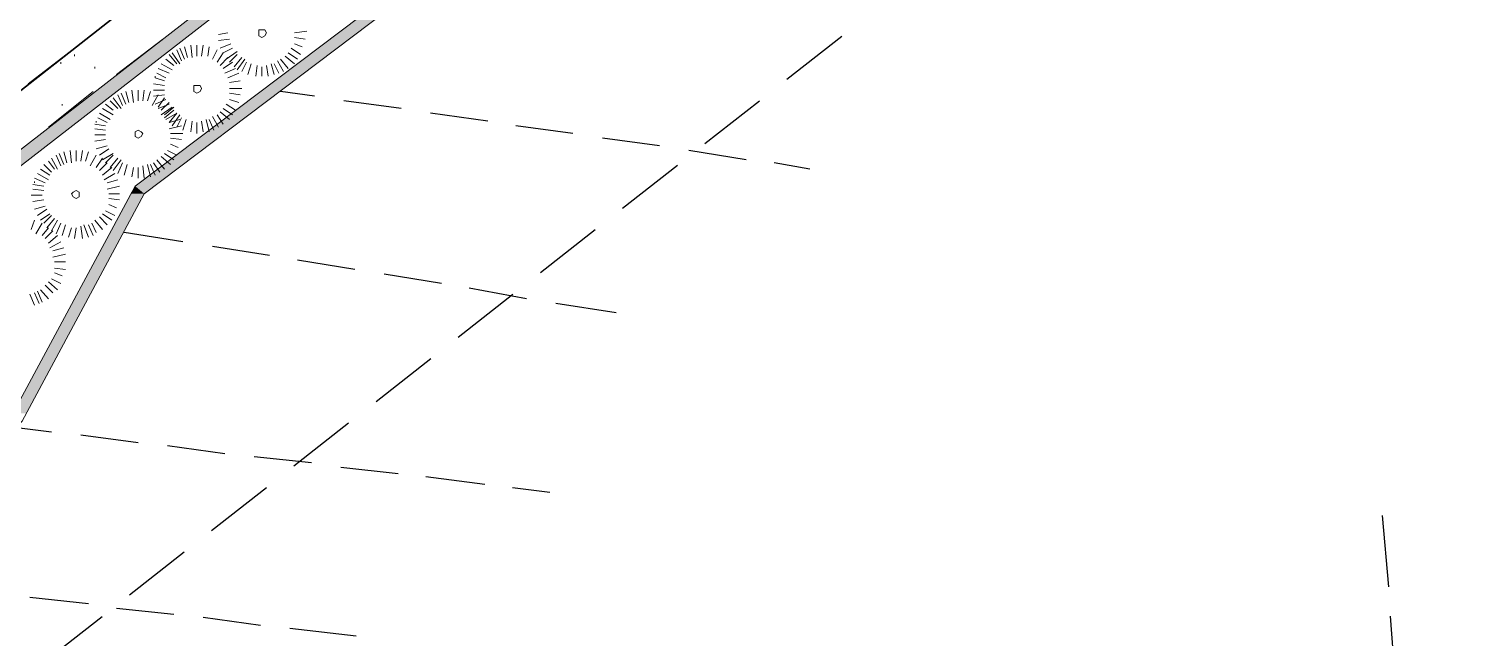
# Model space of a CAD drawing. Header units: inches. Extents: x 10 to 486, y 7 to 426.
# Drawn here: x 258.5 to 321, y 287.4 to 313.6 of the extents above; entities that cross this region are included whole.
import ezdxf

# ---------------------------------------------------------------- set-up
doc = ezdxf.new("R2010")
doc.units = ezdxf.units.IN
doc.header["$LTSCALE"] = 3
doc.header["$MEASUREMENT"] = 0
doc.linetypes.add('DASHEDX2', pattern=[1.5, 1, -0.5])
doc.layers.add('Building Setbacks', color=1, linetype='DASHEDX2')
doc.layers.add('PDF_Solid Fills', color=7, linetype='Continuous')
doc.layers.add('PDF_Geometry', color=7, linetype='Continuous', true_color=0x999999)

msp = doc.modelspace()

# ---------------------------------------------------------------- linework, layer by layer
at = {"layer": 'Building Setbacks'}
msp.add_lwpolyline([(82.279, 147.535), (358.622, 364.348)], dxfattribs=at)
at = {"layer": 'PDF_Geometry', "color": 7, "lineweight": 35}
msp.add_lwpolyline([(152.877, 30.217), (376.677, 27.083), (379.477, 363.817), (346.277, 380.083), (56.61, 152.817)], close=True, dxfattribs=at)
at = {"layer": 'PDF_Geometry', "lineweight": 13}
for points in [[(340.877, 356.15), (338.477, 356.683), (332.477, 355.083), (321.943, 349.017), (320.277, 341.35), (312.41, 340.75), (283.677, 321.75), (263.477, 306.483), (258.21, 296.683), (248.477, 288.017), (245.01, 283.083), (210.277, 256.083), (180.143, 230.817), (171.877, 223.95), (171.677, 206.017), (182.943, 199.55), (174.743, 190.75), (170.743, 184.083), (169.877, 168.15)], [(264.277, 313.15), (262.277, 311.617)], [(266.677, 313.35), (267.077, 313.417)], [(266.677, 313.083), (267.143, 313.15)], [(270.477, 313.483), (269.943, 313.417)], [(270.41, 313.15), (269.943, 313.217)], [(260.477, 312.483), (260.477, 312.417)], [(264.543, 312.483), (264.877, 312.083)], [(264.677, 312.55), (265.01, 312.083)], [(264.877, 312.683), (265.077, 312.217)], [(265.01, 312.75), (265.21, 312.283)], [(265.21, 312.817), (265.343, 312.35)], [(265.477, 312.883), (265.543, 312.35)], [(265.743, 312.883), (265.743, 312.417)], [(266.01, 312.883), (265.943, 312.417)], [(266.277, 312.817), (266.21, 312.417)], [(266.61, 312.683), (266.41, 312.283)], [(267.277, 312.75), (266.877, 312.55), (266.61, 312.15)], [(266.743, 312.75), (267.21, 312.95)], [(267.077, 312.35), (266.743, 312.017)], [(267.01, 312.283), (267.477, 312.617)], [(267.143, 312.15), (267.477, 312.483)], [(267.343, 311.95), (267.677, 312.35)], [(269.943, 312.083), (269.543, 312.417)], [(270.077, 312.283), (269.677, 312.55)], [(270.21, 312.483), (269.81, 312.75)], [(269.943, 312.95), (270.277, 312.817)], [(259.877, 312.15), (259.877, 312.083)], [(261.343, 311.95), (261.343, 311.883)], [(264.077, 311.883), (264.543, 311.683)], [(264.21, 312.083), (264.677, 311.817)], [(264.41, 312.283), (264.743, 312.017)], [(267.277, 312.15), (266.877, 311.883)], [(267.41, 311.883), (266.943, 311.683)], [(267.477, 311.817), (267.81, 312.283)], [(267.677, 311.75), (267.877, 312.15)], [(267.943, 311.617), (268.077, 312.083)], [(268.277, 311.55), (268.343, 312.017)], [(268.543, 311.55), (268.543, 311.95)], [(268.81, 311.55), (268.743, 312.017)], [(269.077, 311.617), (268.943, 312.083)], [(269.277, 311.683), (269.077, 312.083)], [(269.477, 311.75), (269.21, 312.217)], [(269.677, 311.883), (269.343, 312.283)], [(263.877, 311.217), (264.343, 311.15)], [(263.943, 311.55), (263.943, 311.483), (264.343, 311.35)], [(264.01, 311.683), (264.41, 311.483)], [(267.543, 311.683), (267.077, 311.483)], [(267.61, 311.35), (267.143, 311.283)], [(261.277, 310.883), (259.343, 309.35)], [(262.01, 310.483), (262.343, 310.15)], [(262.143, 310.617), (262.477, 310.15)], [(262.343, 310.75), (262.543, 310.283)], [(262.477, 310.817), (262.677, 310.35)], [(262.677, 310.883), (262.81, 310.417)], [(262.943, 310.95), (263.01, 310.417)], [(263.21, 310.95), (263.21, 310.483)], [(263.477, 310.95), (263.41, 310.483)], [(263.743, 310.883), (263.61, 310.483)], [(264.077, 310.75), (263.81, 310.283)], [(263.877, 310.95), (264.343, 310.95)], [(263.877, 310.683), (264.343, 310.75)], [(263.943, 310.35), (264.41, 310.55)], [(264.343, 310.617), (264.077, 310.217)], [(267.677, 311.017), (267.143, 311.017)], [(267.61, 310.75), (267.143, 310.817)], [(267.143, 310.55), (267.543, 310.417)], [(259.943, 310.35), (259.943, 310.283)], [(261.543, 309.95), (262.01, 309.683)], [(261.677, 310.15), (262.143, 309.883)], [(261.81, 310.35), (262.143, 310.083)], [(264.077, 310.15), (264.543, 310.35)], [(264.543, 310.417), (264.21, 310.083)], [(264.21, 309.883), (264.677, 310.217)], [(264.743, 310.217), (264.343, 309.883)], [(264.343, 309.75), (264.743, 310.083)], [(265.01, 309.683), (264.543, 309.55), (264.877, 309.95), (264.41, 309.683)], [(264.677, 309.417), (265.01, 309.883)], [(266.877, 309.483), (266.61, 309.883)], [(267.143, 309.683), (266.743, 310.017)], [(267.277, 309.883), (266.877, 310.15)], [(267.41, 310.083), (267.01, 310.35)], [(261.343, 309.483), (261.81, 309.417)], [(261.343, 309.283), (261.81, 309.217)], [(261.41, 309.617), (261.41, 309.55)], [(261.477, 309.75), (261.877, 309.55)], [(265.077, 309.417), (264.543, 309.283)], [(264.877, 309.35), (265.077, 309.75)], [(265.143, 309.217), (265.277, 309.683)], [(265.477, 309.15), (265.543, 309.617)], [(265.743, 309.083), (265.743, 309.55)], [(266.01, 309.15), (265.943, 309.617)], [(266.277, 309.15), (266.143, 309.683)], [(266.477, 309.217), (266.277, 309.683)], [(266.677, 309.35), (266.41, 309.817)], [(261.343, 309.017), (261.81, 309.017)], [(261.343, 308.75), (261.81, 308.817)], [(265.143, 309.083), (264.61, 309.083)], [(265.077, 308.817), (264.61, 308.883)], [(264.61, 308.617), (264.943, 308.483)], [(259.477, 308.017), (259.743, 307.55)], [(259.677, 308.15), (259.877, 307.683)], [(259.81, 308.217), (260.01, 307.75)], [(260.01, 308.283), (260.143, 307.817)], [(260.277, 308.35), (260.343, 307.817)], [(260.543, 308.35), (260.543, 307.883)], [(260.81, 308.35), (260.743, 307.883)], [(261.077, 308.283), (260.943, 307.883)], [(261.41, 308.15), (261.143, 307.683)], [(261.41, 308.417), (261.877, 308.55)], [(261.677, 308.017), (261.41, 307.617)], [(261.543, 308.15), (261.943, 308.417)], [(261.677, 307.95), (262.143, 308.217)], [(261.81, 307.817), (262.143, 308.15)], [(262.01, 307.617), (262.343, 308.017)], [(264.61, 307.75), (264.21, 308.083)], [(264.743, 307.95), (264.343, 308.217)], [(264.877, 308.15), (264.477, 308.35)], [(258.877, 307.35), (259.343, 307.083)], [(259.01, 307.55), (259.41, 307.283)], [(259.143, 307.75), (259.477, 307.417)], [(259.343, 307.883), (259.61, 307.55)], [(261.877, 307.817), (261.543, 307.483)], [(262.077, 307.617), (261.677, 307.283)], [(262.21, 307.35), (261.743, 307.083)], [(262.143, 307.483), (262.477, 307.95)], [(262.343, 307.35), (262.543, 307.817)], [(262.61, 307.283), (262.743, 307.75)], [(262.943, 307.217), (263.01, 307.617)], [(263.21, 307.15), (263.21, 307.617)], [(263.477, 307.15), (263.41, 307.683)], [(263.743, 307.217), (263.61, 307.75)], [(263.943, 307.283), (263.743, 307.75)], [(264.143, 307.417), (263.877, 307.817)], [(264.343, 307.55), (264.01, 307.95)], [(258.677, 306.883), (259.143, 306.817)], [(258.743, 307.15), (259.21, 306.95)], [(258.743, 307.017), (258.743, 306.95)], [(262.343, 307.083), (261.877, 306.95)], [(262.41, 306.817), (261.877, 306.683)], [(258.61, 306.417), (259.077, 306.417)], [(258.677, 306.683), (259.143, 306.617)], [(258.677, 306.15), (259.143, 306.217)], [(262.41, 306.483), (261.943, 306.483)], [(262.41, 306.217), (261.943, 306.283)], [(258.743, 305.817), (259.21, 305.95)], [(258.877, 305.55), (259.277, 305.817)], [(259.01, 305.35), (259.41, 305.617)], [(259.143, 305.217), (259.477, 305.55)], [(261.877, 305.15), (261.543, 305.483)], [(262.077, 305.35), (261.677, 305.617)], [(262.21, 305.55), (261.81, 305.75)], [(261.943, 306.017), (262.277, 305.883)], [(258.743, 305.35), (258.61, 304.95)], [(259.077, 305.217), (258.81, 304.75)], [(259.343, 305.017), (259.077, 304.683)], [(259.543, 304.883), (259.21, 304.55)], [(259.277, 305.017), (259.61, 305.417)], [(259.477, 304.883), (259.743, 305.35)], [(259.677, 304.75), (259.877, 305.217)], [(259.943, 304.683), (260.077, 305.15)], [(260.21, 304.617), (260.343, 305.017)], [(260.477, 304.55), (260.543, 305.017)], [(260.81, 304.55), (260.743, 305.083)], [(261.077, 304.617), (260.877, 305.15)], [(261.277, 304.683), (261.077, 305.15)], [(261.41, 304.817), (261.21, 305.217)], [(261.677, 304.95), (261.343, 305.35)], [(259.743, 304.683), (259.343, 304.35)], [(259.877, 304.417), (259.41, 304.15)], [(260.01, 304.15), (259.543, 304.017)], [(260.077, 303.883), (259.543, 303.75)], [(260.077, 303.55), (259.61, 303.55)], [(260.077, 303.217), (259.61, 303.283)], [(259.61, 303.083), (259.943, 302.95)], [(259.343, 301.95), (259.01, 302.35)], [(259.543, 302.217), (259.21, 302.55)], [(259.743, 302.35), (259.343, 302.683)], [(259.877, 302.617), (259.477, 302.817)], [(258.743, 301.683), (258.543, 302.15)], [(258.943, 301.75), (258.743, 302.217)], [(259.077, 301.817), (258.877, 302.283)]]:
    msp.add_lwpolyline(points, dxfattribs=at)
at = {"layer": 'PDF_Geometry', "color": 9, "lineweight": 13, "true_color": 0xbbbbbb}
for points in [[(247.677, 290.35), (256.943, 306.75), (282.21, 326.35), (309.41, 344.017), (309.077, 344.483), (281.877, 326.817), (256.543, 307.15), (247.143, 290.617)], [(248.143, 288.417), (257.81, 297.017), (263.077, 306.817), (283.41, 322.15), (312.143, 341.15), (312.41, 340.75), (283.677, 321.75), (263.477, 306.483), (258.21, 296.683), (248.477, 288.017)]]:
    msp.add_lwpolyline(points, close=True, dxfattribs=at)
at = {"layer": 'PDF_Geometry', "color": 7, "lineweight": 13}
for points in [[(261.477, 313.55), (263.41, 315.083)], [(258.477, 311.217), (260.477, 312.75)]]:
    msp.add_lwpolyline(points, dxfattribs=at)
at = {"layer": 'PDF_Geometry', "lineweight": 13}
for points in [[(268.743, 313.417), (268.677, 313.55), (268.41, 313.55), (268.41, 313.283), (268.543, 313.217), (268.677, 313.283)], [(265.943, 311.017), (265.877, 311.15), (265.61, 311.15), (265.61, 310.883), (265.743, 310.817), (265.877, 310.883)], [(263.41, 309.083), (263.343, 309.15), (263.21, 309.217), (263.077, 309.15), (263.077, 308.95), (263.21, 308.883), (263.343, 308.95)], [(260.677, 306.483), (260.677, 306.55), (260.543, 306.617), (260.41, 306.55), (260.343, 306.483), (260.41, 306.35), (260.543, 306.283), (260.677, 306.35)]]:
    msp.add_lwpolyline(points, close=True, dxfattribs=at)
at = {"layer": 'PDF_Geometry', "color": 7, "lineweight": 25}
for points in [[(270.81, 310.683), (269.343, 310.883)], [(274.543, 310.15), (272.077, 310.483)], [(278.277, 309.617), (275.81, 309.95)], [(281.943, 309.083), (279.477, 309.417)], [(285.677, 308.55), (283.21, 308.883)], [(289.41, 307.95), (286.943, 308.35)], [(292.143, 307.55), (290.61, 307.817)], [(265.143, 304.417), (262.61, 304.817)], [(268.877, 303.817), (266.41, 304.217)], [(272.543, 303.217), (270.077, 303.617)], [(276.277, 302.617), (273.81, 303.017)], [(279.943, 301.95), (277.477, 302.417)], [(283.81, 301.35), (281.21, 301.75)], [(259.477, 296.217), (257.877, 296.417)], [(263.21, 295.75), (260.743, 296.083)], [(266.943, 295.283), (264.477, 295.617)], [(270.677, 294.883), (268.21, 295.15)], [(274.41, 294.417), (271.943, 294.683)], [(278.143, 293.95), (275.61, 294.283)], [(280.943, 293.617), (279.343, 293.817)], [(316.81, 292.617), (317.077, 289.55)], [(261.077, 288.817), (258.543, 289.083)], [(264.743, 288.35), (262.277, 288.617)], [(268.477, 287.883), (266.01, 288.217)], [(317.143, 288.283), (317.343, 285.817)], [(272.61, 287.417), (269.743, 287.75)]]:
    msp.add_lwpolyline(points, dxfattribs=at)
at = {"layer": 'PDF_Geometry', "lineweight": 13}
msp.add_arc((85410.807, -126167.586), 152401.438, 123.91406091, 123.96801799, dxfattribs=at)
at = {"layer": 'PDF_Solid Fills', "color": 253, "lineweight": 5, "true_color": 0x999999, "transparency": 33554559}
for points in [[(293.077, 426.15), (116.943, 287.883), (117.01, 287.817)], [(293.077, 426.15), (117.01, 287.817), (117.077, 287.75)], [(117.077, 287.75), (293.21, 426.15), (293.077, 426.15)], [(293.277, 426.083), (293.21, 426.15), (117.077, 287.75)]]:
    msp.add_solid(points, dxfattribs=at)
at = {"layer": 'PDF_Solid Fills', "color": 253, "lineweight": 13, "true_color": 0x999999, "transparency": 33554559}
for points in [[(281.277, 326.35), (256.543, 307.15), (257.477, 307.15)], [(281.277, 326.35), (282.21, 326.35), (257.477, 307.15)], [(282.877, 321.75), (263.077, 306.817), (263.943, 306.817)], [(282.877, 321.75), (283.677, 321.75), (263.943, 306.817)], [(263.077, 306.817), (262.877, 306.483), (263.477, 306.483)], [(263.077, 306.817), (263.943, 306.817), (263.477, 306.483)], [(262.877, 306.483), (257.81, 297.017), (258.41, 297.017)], [(262.877, 306.483), (263.477, 306.483), (258.41, 297.017)]]:
    msp.add_solid(points, dxfattribs=at)

doc.saveas('drawing.dxf')
